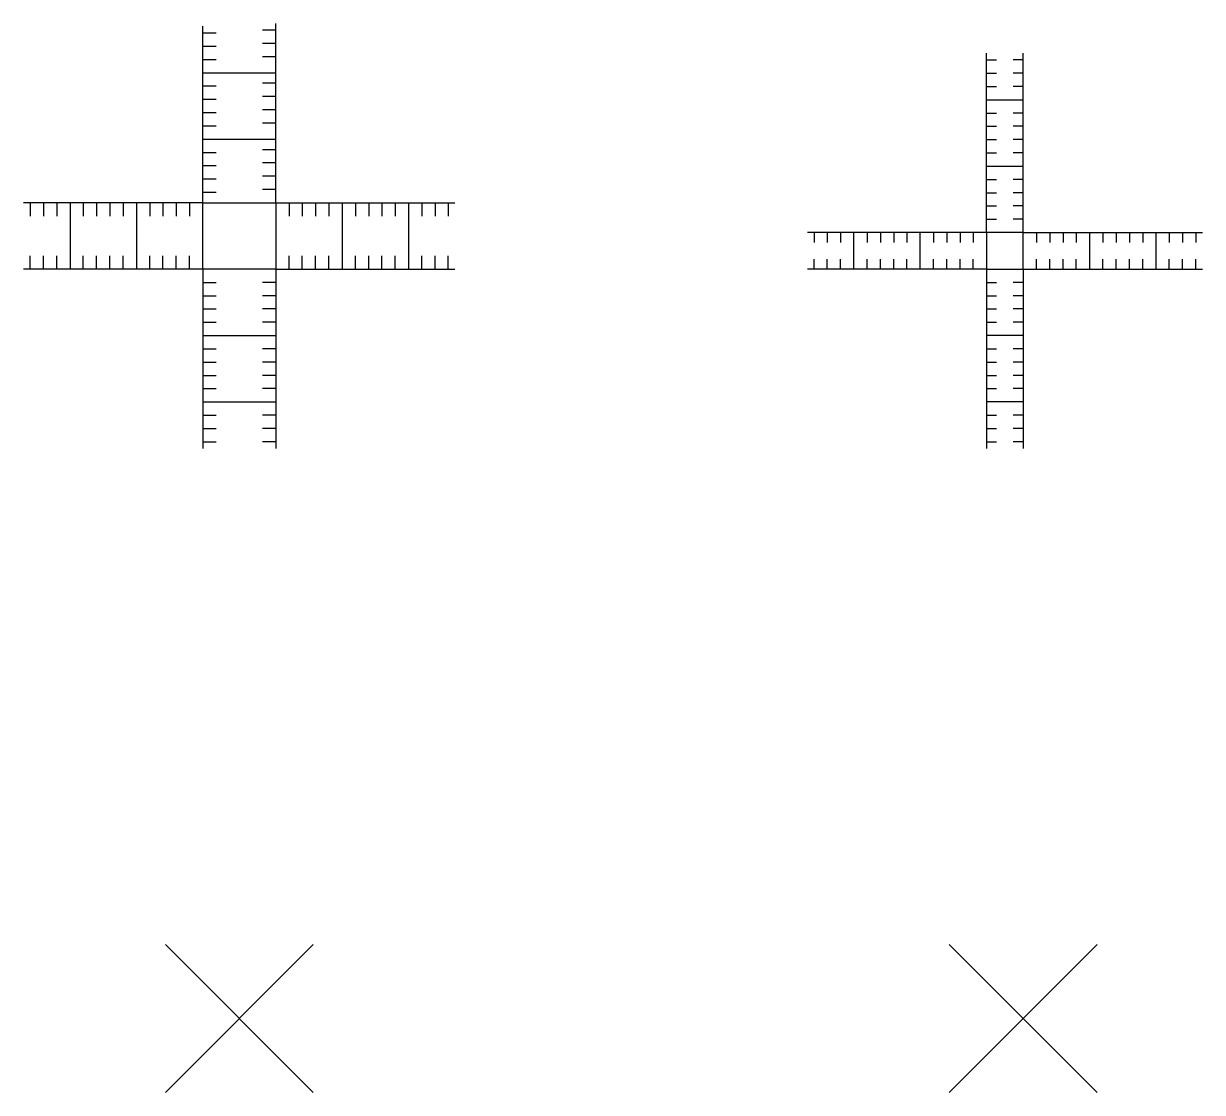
# Model space of a CAD drawing. Header units: millimetres. Extents: x 1558 to 27324, y 1800 to 8357.
# Drawn here: x 21157 to 23413, y 6298 to 8343 of the extents above; entities that cross this region are included whole.
import ezdxf

# ---------------------------------------------------------------- set-up
doc = ezdxf.new("R2010")
doc.units = ezdxf.units.MM

msp = doc.modelspace()

# ---------------------------------------------------------------- linework, layer by layer
for p, q in [((21500, 7994.9), (21500, 8337.8)), ((21500, 8325.1), (21525.4, 8325.1)), ((21639.7, 8330.2), (21614.3, 8330.2)), ((21639.7, 8000), (21639.7, 8342.9)), ((21639.7, 8304.8), (21614.3, 8304.8)), ((21500, 8299.7), (21525.4, 8299.7)), ((21639.7, 8279.4), (21614.3, 8279.4)), ((23000, 7943.1), (23000, 8286)), ((23070.1, 7943.1), (23070.1, 8286)), ((21500, 8274.3), (21525.4, 8274.3)), ((23000, 8273.3), (23019, 8273.3)), ((23070.1, 8273.3), (23051.1, 8273.3)), ((21500, 8248.9), (21639.7, 8248.9)), ((23000, 8247.9), (23019, 8247.9)), ((23070.1, 8247.9), (23051.1, 8247.9)), ((21500, 8223.5), (21525.4, 8223.5)), ((21639.7, 8228.6), (21614.3, 8228.6)), ((23000, 8222.5), (23019, 8222.5)), ((23070.1, 8222.5), (23051.1, 8222.5)), ((21500, 8198.1), (21525.4, 8198.1)), ((21639.7, 8203.2), (21614.3, 8203.2)), ((23000, 8197.1), (23070.1, 8197.1)), ((21500, 8172.7), (21525.4, 8172.7)), ((21639.7, 8177.8), (21614.3, 8177.8)), ((23000, 8171.7), (23019, 8171.7)), ((23070.1, 8171.7), (23051.1, 8171.7)), ((21500, 8147.3), (21525.4, 8147.3)), ((21639.7, 8152.4), (21614.3, 8152.4)), ((23000, 8146.3), (23019, 8146.3)), ((23070.1, 8146.3), (23051.1, 8146.3)), ((21500, 8121.9), (21639.7, 8121.9)), ((21639.7, 8101.6), (21614.3, 8101.6)), ((23000, 8120.9), (23019, 8120.9)), ((23070.1, 8120.9), (23051.1, 8120.9)), ((21500, 8096.5), (21525.4, 8096.5)), ((21639.7, 8076.2), (21614.3, 8076.2)), ((23000, 8095.5), (23019, 8095.5)), ((23070.1, 8095.5), (23051.1, 8095.5)), ((21500, 8071.1), (21525.4, 8071.1)), ((23000, 8070.1), (23070.1, 8070.1)), ((21500, 8045.7), (21525.4, 8045.7)), ((21639.7, 8050.8), (21614.3, 8050.8)), ((23000, 8044.7), (23019, 8044.7)), ((23070.1, 8044.7), (23051.1, 8044.7)), ((21500, 8020.3), (21525.4, 8020.3)), ((21639.7, 8025.4), (21614.3, 8025.4)), ((23000, 8019.3), (23019, 8019.3)), ((23070.1, 8019.3), (23051.1, 8019.3)), ((21500, 8000), (21157.1, 8000)), ((21169.8, 8000), (21169.8, 7974.6)), ((21195.2, 8000), (21195.2, 7974.6)), ((21220.6, 8000), (21220.6, 7974.6)), ((21246, 8000), (21246, 7873)), ((21271.4, 8000), (21271.4, 7974.6)), ((21296.8, 8000), (21296.8, 7974.6)), ((21322.2, 8000), (21322.2, 7974.6)), ((21347.6, 8000), (21347.6, 7974.6)), ((21373, 8000), (21373, 7873)), ((21398.4, 8000), (21398.4, 7974.6)), ((21423.8, 8000), (21423.8, 7974.6)), ((21449.2, 8000), (21449.2, 7974.6)), ((21474.6, 8000), (21474.6, 7974.6)), ((21639.7, 8000), (21982.6, 8000)), ((21665.1, 8000), (21665.1, 7974.6)), ((21690.5, 8000), (21690.5, 7974.6)), ((21715.9, 8000), (21715.9, 7974.6)), ((21741.3, 8000), (21741.3, 7974.6)), ((21766.7, 8000), (21766.7, 7873)), ((21792.1, 8000), (21792.1, 7974.6)), ((21817.5, 8000), (21817.5, 7974.6)), ((21842.9, 8000), (21842.9, 7974.6)), ((21868.3, 8000), (21868.3, 7974.6)), ((21893.7, 8000), (21893.7, 7873)), ((21919.1, 8000), (21919.1, 7974.6)), ((21944.5, 8000), (21944.5, 7974.6)), ((21969.9, 8000), (21969.9, 7974.6)), ((23000, 7993.9), (23019, 7993.9)), ((23070.1, 7993.9), (23051.1, 7993.9)), ((23000, 7968.5), (23019, 7968.5)), ((23070.1, 7968.5), (23051.1, 7968.5)), ((23000, 7943.1), (22657.1, 7943.1)), ((22669.8, 7943.1), (22669.8, 7924.1)), ((22695.2, 7943.1), (22695.2, 7924.1)), ((22720.6, 7943.1), (22720.6, 7924.1)), ((22746, 7873), (22746, 7943.1)), ((22771.4, 7943.1), (22771.4, 7924.1)), ((22796.8, 7943.1), (22796.8, 7924.1)), ((22822.2, 7943.1), (22822.2, 7924.1)), ((22847.6, 7943.1), (22847.6, 7924.1)), ((22873, 7873), (22873, 7943.1)), ((22898.4, 7943.1), (22898.4, 7924.1)), ((22923.8, 7943.1), (22923.8, 7924.1)), ((22949.2, 7943.1), (22949.2, 7924.1)), ((22974.6, 7943.1), (22974.6, 7924.1)), ((23070.1, 7943.1), (23413, 7943.1)), ((23095.5, 7943.1), (23095.5, 7924.1)), ((23120.9, 7943.1), (23120.9, 7924.1)), ((23146.3, 7943.1), (23146.3, 7924.1)), ((23171.7, 7943.1), (23171.7, 7924.1)), ((23197.1, 7943.1), (23197.1, 7873)), ((23222.5, 7943.1), (23222.5, 7924.1)), ((23247.9, 7943.1), (23247.9, 7924.1)), ((23273.3, 7943.1), (23273.3, 7924.1)), ((23298.7, 7943.1), (23298.7, 7924.1)), ((23324.1, 7943.1), (23324.1, 7873)), ((23349.5, 7943.1), (23349.5, 7924.1)), ((23374.9, 7943.1), (23374.9, 7924.1)), ((23400.3, 7943.1), (23400.3, 7924.1)), ((21169.8, 7873), (21169.8, 7898.4)), ((21195.2, 7873), (21195.2, 7898.4)), ((21220.6, 7873), (21220.6, 7898.4)), ((21271.4, 7873), (21271.4, 7898.4)), ((21296.8, 7873), (21296.8, 7898.4)), ((21322.2, 7873), (21322.2, 7898.4)), ((21347.6, 7873), (21347.6, 7898.4)), ((21398.4, 7873), (21398.4, 7898.4)), ((21423.8, 7873), (21423.8, 7898.4)), ((21449.2, 7873), (21449.2, 7898.4)), ((21474.6, 7873), (21474.6, 7898.4)), ((21665.1, 7873), (21665.1, 7898.4)), ((21690.5, 7873), (21690.5, 7898.4)), ((21715.9, 7873), (21715.9, 7898.4)), ((21741.3, 7873), (21741.3, 7898.4)), ((21792.1, 7873), (21792.1, 7898.4)), ((21817.5, 7873), (21817.5, 7898.4)), ((21842.9, 7873), (21842.9, 7898.4)), ((21868.3, 7873), (21868.3, 7898.4)), ((21919.1, 7873), (21919.1, 7898.4)), ((21944.5, 7873), (21944.5, 7898.4)), ((21969.9, 7873), (21969.9, 7898.4)), ((22669.8, 7873), (22669.8, 7892.1)), ((22695.2, 7873), (22695.2, 7892.1)), ((22720.6, 7873), (22720.6, 7892.1)), ((22771.4, 7873), (22771.4, 7892.1)), ((22796.8, 7873), (22796.8, 7892.1)), ((22822.2, 7873), (22822.2, 7892.1)), ((22847.6, 7873), (22847.6, 7892.1)), ((22898.4, 7873), (22898.4, 7892.1)), ((22923.8, 7873), (22923.8, 7892.1)), ((22949.2, 7873), (22949.2, 7892.1)), ((22974.6, 7873), (22974.6, 7892.1)), ((23095.5, 7873), (23095.5, 7892.1)), ((23120.9, 7873), (23120.9, 7892.1)), ((23146.3, 7873), (23146.3, 7892.1)), ((23171.7, 7873), (23171.7, 7892.1)), ((23222.5, 7873), (23222.5, 7892.1)), ((23247.9, 7873), (23247.9, 7892.1)), ((23273.3, 7873), (23273.3, 7892.1)), ((23298.7, 7873), (23298.7, 7892.1)), ((23349.5, 7873), (23349.5, 7892.1)), ((23374.9, 7873), (23374.9, 7892.1)), ((23400.3, 7873), (23400.3, 7892.1)), ((21500, 7873), (21157.1, 7873)), ((21500, 7873), (21500, 7530.1)), ((21639.7, 7873), (21639.7, 7530.1)), ((21639.7, 7873), (21982.6, 7873)), ((23000, 7873), (22657.1, 7873)), ((23000, 7873), (23000, 7530.1)), ((23070.1, 7873), (23070.1, 7530.1)), ((23070.1, 7873), (23413, 7873)), ((21500, 7847.6), (21525.4, 7847.6)), ((21639.7, 7847.6), (21614.3, 7847.6)), ((23000, 7847.6), (23019, 7847.6)), ((23070.1, 7847.6), (23051.1, 7847.6)), ((21500, 7822.2), (21525.4, 7822.2)), ((21639.7, 7822.2), (21614.3, 7822.2)), ((23000, 7822.2), (23019, 7822.2)), ((23070.1, 7822.2), (23051.1, 7822.2)), ((21500, 7796.8), (21525.4, 7796.8)), ((21639.7, 7796.8), (21614.3, 7796.8)), ((23000, 7796.8), (23019, 7796.8)), ((23070.1, 7796.8), (23051.1, 7796.8)), ((21500, 7771.4), (21525.4, 7771.4)), ((21639.7, 7771.4), (21614.3, 7771.4)), ((23000, 7771.4), (23019, 7771.4)), ((23070.1, 7771.4), (23051.1, 7771.4)), ((21500, 7746), (21639.7, 7746)), ((23070.1, 7746), (23000, 7746)), ((21500, 7720.6), (21525.4, 7720.6)), ((21639.7, 7720.6), (21614.3, 7720.6)), ((23000, 7720.6), (23019, 7720.6)), ((23070.1, 7720.6), (23051.1, 7720.6)), ((21500, 7695.2), (21525.4, 7695.2)), ((21639.7, 7695.2), (21614.3, 7695.2)), ((23000, 7695.2), (23019, 7695.2)), ((23070.1, 7695.2), (23051.1, 7695.2)), ((21500, 7669.8), (21525.4, 7669.8)), ((21639.7, 7669.8), (21614.3, 7669.8)), ((23000, 7669.8), (23019, 7669.8)), ((23070.1, 7669.8), (23051.1, 7669.8)), ((21500, 7644.4), (21525.4, 7644.4)), ((21639.7, 7644.4), (21614.3, 7644.4)), ((23000, 7644.4), (23019, 7644.4)), ((23070.1, 7644.4), (23051.1, 7644.4)), ((21500, 7619), (21639.7, 7619)), ((23070.1, 7619), (23000, 7619)), ((21500, 7593.6), (21525.4, 7593.6)), ((21639.7, 7593.6), (21614.3, 7593.6)), ((23000, 7593.6), (23019, 7593.6)), ((23070.1, 7593.6), (23051.1, 7593.6)), ((21500, 7568.2), (21525.4, 7568.2)), ((21639.7, 7568.2), (21614.3, 7568.2)), ((23000, 7568.2), (23019, 7568.2)), ((23070.1, 7568.2), (23051.1, 7568.2)), ((21500, 7542.8), (21525.4, 7542.8)), ((21639.7, 7542.8), (21614.3, 7542.8)), ((23000, 7542.8), (23019, 7542.8)), ((23070.1, 7542.8), (23051.1, 7542.8)), ((21428.4, 6297.6), (21711.3, 6580.5)), ((21711.3, 6297.6), (21428.4, 6580.5)), ((22928.4, 6297.6), (23211.3, 6580.5)), ((23211.3, 6297.6), (22928.4, 6580.5))]:
    msp.add_line(p, q)
for points in [[(21639.7, 7873), (21500, 7873), (21500, 8000), (21639.7, 8000), (21639.7, 7873)], [(23000, 7873), (23070.1, 7873), (23070.1, 7943.1), (23000, 7943.1), (23000, 7873)]]:
    msp.add_lwpolyline(points)

doc.saveas('drawing.dxf')
